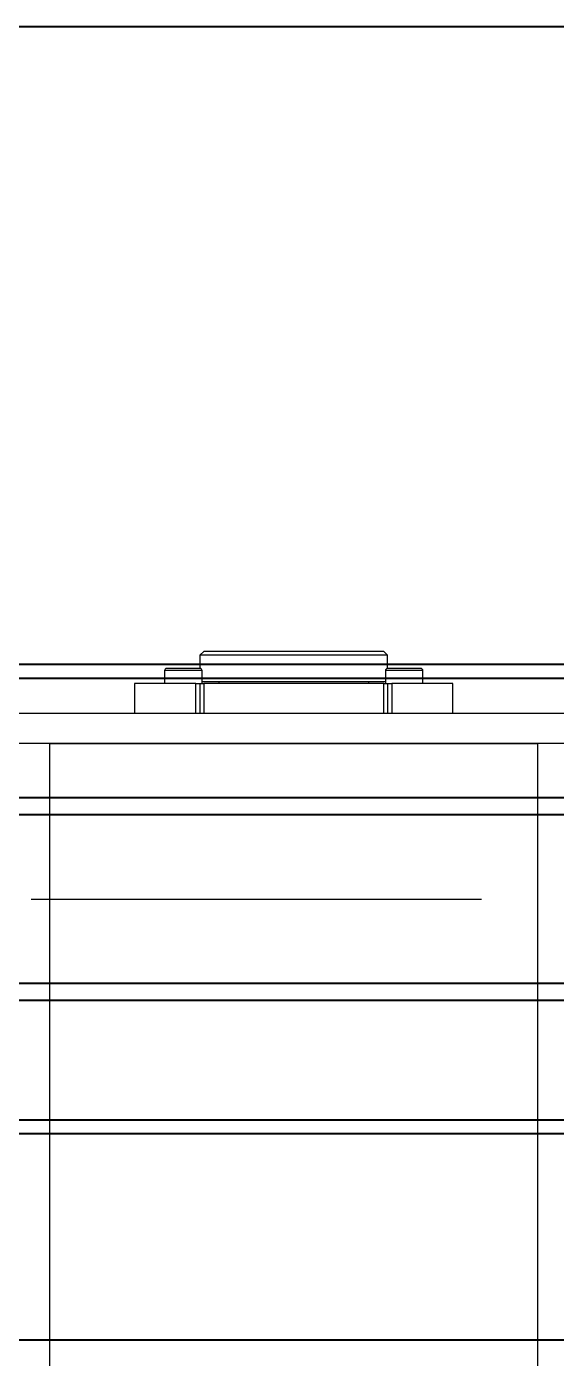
# Model space of a CAD drawing. Header units: centimetres. Extents: x 470464 to 524273, y 49611 to 59074.
# Drawn here: x 503146.47 to 503160.6, y 52618.08 to 52653.56 of the extents above; entities that cross this region are included whole.
import ezdxf

# ---------------------------------------------------------------- set-up
doc = ezdxf.new("R2010")
doc.units = ezdxf.units.CM
doc.header["$MEASUREMENT"] = 0
doc.linetypes.add('1244_Aselsan_MIUM_3000$0$ACAD_ISO10W100', pattern=[18, 12, -3, 0, -3])
doc.layers.add('S-COLS-CONC', color=4, linetype='Continuous', lineweight=40)
doc.layers.add('vinç', color=7, linetype='Continuous')

# ---------------------------------------------------------------- blocks, each defined once
blk = doc.blocks.new('ytrbnjytrbtrbrervrer')
at = {"color": 2, "linetype": 'Continuous', "lineweight": 25}
for p, q in [((429381.211, 71810.591), (429381.111, 71810.491)), ((429381.111, 71810.491), (429381.111, 71810.141)), ((429386.111, 71810.491), (429381.111, 71810.491)), ((429386.011, 71810.591), (429381.211, 71810.591)), ((429386.111, 71810.491), (429386.011, 71810.591)), ((429386.111, 71810.141), (429386.111, 71810.491)), ((429380.668, 71810.081), (429380.168, 71810.081)), ((429380.168, 71810.081), (429380.168, 71809.741)), ((429381.168, 71810.081), (429380.668, 71810.081)), ((429381.168, 71809.741), (429381.168, 71810.081)), ((429386.554, 71810.081), (429386.054, 71810.081)), ((429386.054, 71810.081), (429386.054, 71809.741)), ((429387.054, 71810.081), (429386.554, 71810.081)), ((429387.054, 71809.741), (429387.054, 71810.081)), ((429379.368, 71809.741), (429379.368, 71808.941)), ((429380.996, 71809.741), (429379.368, 71809.741)), ((429380.996, 71808.941), (429380.996, 71809.741)), ((429380.996, 71809.741), (429381.111, 71809.741)), ((429381.111, 71809.741), (429381.111, 71808.941)), ((429381.111, 71809.741), (429381.211, 71809.741)), ((429381.168, 71809.791), (429386.054, 71809.791)), ((429381.211, 71809.741), (429381.211, 71808.941)), ((429386.011, 71809.741), (429381.211, 71809.741)), ((429381.611, 71809.791), (429381.611, 71809.741)), ((429385.611, 71809.741), (429385.611, 71809.791)), ((429386.011, 71808.941), (429386.011, 71809.741)), ((429386.011, 71809.741), (429386.111, 71809.741)), ((429386.111, 71809.741), (429386.111, 71808.941)), ((429386.111, 71809.741), (429386.226, 71809.741)), ((429386.226, 71809.741), (429386.226, 71808.941)), ((429387.854, 71809.741), (429386.226, 71809.741)), ((429387.854, 71808.941), (429387.854, 71809.741)), ((429392.257, 71808.941), (429374.965, 71808.941)), ((429392.257, 71808.141), (429374.965, 71808.141)), ((429377.111, 71709.841), (429377.111, 71808.141)), ((429377.111, 71808.141), (429390.111, 71808.141)), ((429390.111, 71808.141), (429390.111, 71709.841))]:
    blk.add_line(p, q, dxfattribs=at)
for centre, start, end in [((429380.228, 71810.081), 90, 180), ((429381.108, 71810.081), 0, 90), ((429386.114, 71810.081), 90, 180), ((429386.994, 71810.081), 0, 90)]:
    blk.add_arc(centre, 0.06, start, end, dxfattribs=at)
for points, knots in [([(429380.668, 71810.141), (429380.613, 71810.141), (429380.528, 71810.141), (429380.425, 71810.141), (429380.355, 71810.141), (429380.298, 71810.141), (429380.243, 71810.141), (429380.234, 71810.141), (429380.228, 71810.141)], [0, 0, 0, 0, 0.239455, 0.368361, 0.500001, 0.63164, 0.760541, 1, 1, 1, 1]), ([(429381.108, 71810.141), (429381.102, 71810.141), (429381.093, 71810.141), (429381.039, 71810.141), (429380.982, 71810.141), (429380.911, 71810.141), (429380.809, 71810.141), (429380.724, 71810.141), (429380.668, 71810.141)], [0, 0, 0, 0, 0.23946, 0.36836, 0.5, 0.631639, 0.760545, 1, 1, 1, 1]), ([(429386.554, 71810.141), (429386.498, 71810.141), (429386.413, 71810.141), (429386.311, 71810.141), (429386.24, 71810.141), (429386.183, 71810.141), (429386.129, 71810.141), (429386.119, 71810.141), (429386.114, 71810.141)], [0, 0, 0, 0, 0.239459, 0.368361, 0.5, 0.631639, 0.760541, 1, 1, 1, 1]), ([(429386.994, 71810.141), (429386.988, 71810.141), (429386.979, 71810.141), (429386.924, 71810.141), (429386.867, 71810.141), (429386.797, 71810.141), (429386.694, 71810.141), (429386.609, 71810.141), (429386.554, 71810.141)], [0, 0, 0, 0, 0.23946, 0.368362, 0.499999, 0.631639, 0.760545, 1, 1, 1, 1])]:
    blk.add_open_spline(points, degree=3, knots=knots, dxfattribs=at)
blk = doc.blocks.new('tfdyktstrkydsrtdykulkdtkyg')
at = {"color": 2, "linetype": '1244_Aselsan_MIUM_3000$0$ACAD_ISO10W100'}
blk.add_line((413349.485, 75894.588), (414524.685, 75894.588), dxfattribs=at)
at = {"layer": 'S-COLS-CONC', "color": 2}
for p, q in [((414524.685, 75900.838), (413349.485, 75900.838)), ((414524.685, 75900.472), (413349.485, 75900.472)), ((414524.685, 75897.288), (413349.485, 75897.288)), ((414524.685, 75896.838), (413349.485, 75896.838)), ((414524.685, 75892.338), (413349.485, 75892.338)), ((414524.685, 75891.888), (413349.485, 75891.888)), ((414524.685, 75888.704), (413349.485, 75888.704)), ((414524.685, 75888.338), (413349.485, 75888.338))]:
    blk.add_line(p, q, dxfattribs=at)
blk = doc.blocks.new('dsrtertytresutrjdfurtdh')
at = {"layer": 'S-COLS-CONC', "color": 2}
blk.add_lwpolyline([(413334.385, 75806.838), (414539.785, 75806.838), (414539.785, 75771.838), (413334.385, 75771.838)], close=True, dxfattribs=at)
at = {"layer": 'vinç', "color": 2}
blk.add_blockref('tfdyktstrkydsrtdykulkdtkyg', (0, -111), dxfattribs=at)
blk = doc.blocks.new('ppppppppprwwwwwww')
at = {"layer": 'vinç', "color": 2}
blk.add_blockref('dsrtertytresutrjdfurtdh', (0, 0), dxfattribs=at)
blk = doc.blocks.new('teyrujehkutk5rjykturjset')
at = {"layer": 'vinç', "color": 2}
for name, p in [('ytrbnjytrbtrbrervrer', (-15647.027, 3979.597)), ('ppppppppprwwwwwww', (0, 0))]:
    blk.add_blockref(name, p, dxfattribs=at)
blk = doc.blocks.new('rtrtjhrkıtyurjtyrkurjt')
at = {"layer": 'vinç', "color": 2}
blk.add_blockref('teyrujehkutk5rjykturjset', (3449.374, -3989.374), dxfattribs=at)

msp = doc.modelspace()

# ---------------------------------------------------------------- block references
at = {"layer": 'vinç', "color": 2}
msp.add_blockref('rtrtjhrkıtyurjtyrkurjt', (85967.638, -19163.9), dxfattribs=at)

doc.saveas('drawing.dxf')
